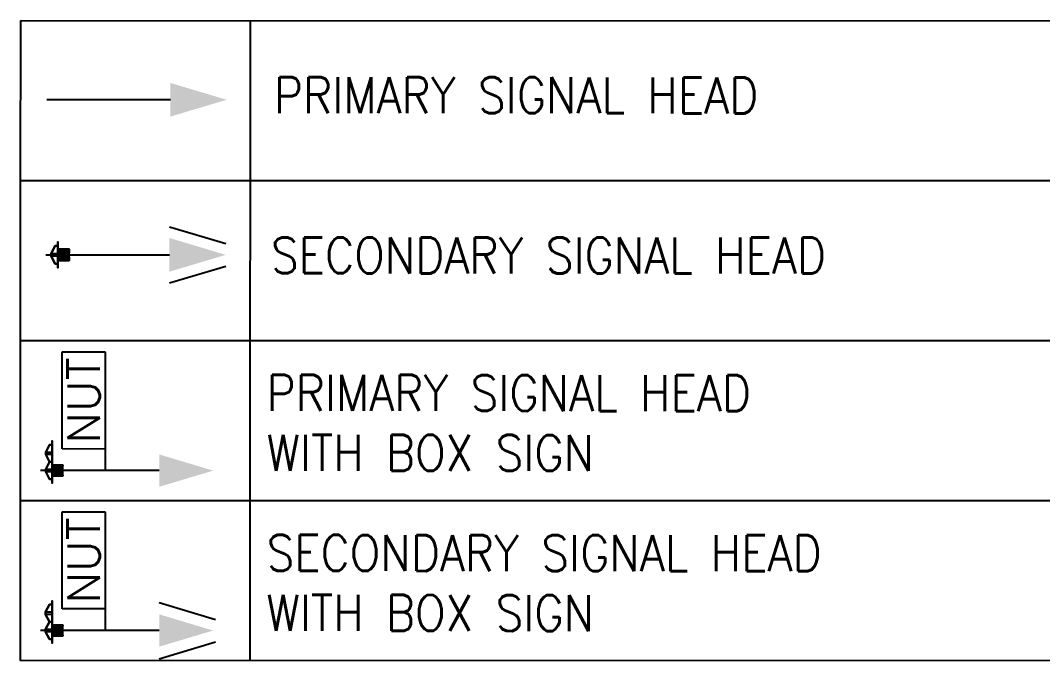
# Model space of a CAD drawing. Extents: x 437024 to 437759, y 437544 to 437864.
# Drawn here: x 437546.96 to 437562.63, y 437657.34 to 437667.15 of the extents above; entities that cross this region are included whole.
import ezdxf
from ezdxf.enums import TextEntityAlignment as Align

# ---------------------------------------------------------------- set-up
doc = ezdxf.new("R2010")
doc.units = 0
doc.layers.get('0').update_dxf_attribs({"color": 222})
doc.layers.add('CH-05-M_Key_Signals', color=7, linetype='Continuous')
doc.layers.add('DATA', color=7, linetype='Continuous')
doc.styles.add('Romans', font='romans.shx', dxfattribs={"width": 0.9})
doc.styles.get("Standard").update_dxf_attribs({"font": 'romans.shx'})

# ---------------------------------------------------------------- blocks, each defined once
blk = doc.blocks.new('HD009P')
at = {"linetype": 'Continuous'}
blk.add_line((0, 2.75), (0, 0), dxfattribs=at)
for p, q in [((-2.75, 0.5), (-2.75, 1.5)), ((-2.75, 1.5), (0, 1.5)), ((-0.5, 1.5), (-0.5, 0.5)), ((-0.5, 0.5), (-2.75, 0.5))]:
    blk.add_line(p, q)
at = {"color": 7, "linetype": 'Continuous', "extrusion": (0, 1, 0), "const_width": 0.15}
blk.add_lwpolyline([(0.475, 2.3, 1), (0.325, 2.3, 1)], format="xyb", close=True, dxfattribs=at)
at = {"color": 1, "linetype": 'Continuous', "extrusion": (0, 1, 0), "const_width": 0.1}
blk.add_lwpolyline([(0.05, 2.94, 1), (-0.05, 2.94, 1)], format="xyb", close=True, dxfattribs=at)
at = {"color": 2, "linetype": 'Continuous', "extrusion": (0, 1, 0), "const_width": 0.1}
blk.add_lwpolyline([(0.05, 2.62, 1), (-0.05, 2.62, 1)], format="xyb", close=True, dxfattribs=at)
at = {"color": 3, "linetype": 'Continuous', "extrusion": (0, 1, 0), "const_width": 0.1}
blk.add_lwpolyline([(0.05, 2.3, 1), (-0.05, 2.3, 1)], format="xyb", close=True, dxfattribs=at)
at = {"linetype": 'Continuous'}
blk.add_solid([(0.375, 2.75), (-0.375, 2.75), (0, 4)], dxfattribs=at)
at = {"color": 7, "linetype": 'Continuous'}
for points in [[(-0.6, 0.27, 2.55), (-0.69, 0.27, 2.64), (-0.69, 0.27, 2.1), (-0.6, 0.27, 2.1)], [(-0.29, 0.27, 2.64), (-0.2, 0.27, 2.55), (-0.6, 0.27, 2.55), (-0.69, 0.27, 2.64)], [(-0.2, 0.27, 3.2), (-0.29, 0.27, 3.2), (-0.29, 0.27, 2.64), (-0.2, 0.27, 2.55)], [(0.29, 0.27, 2.1), (0.2, 0.27, 2.1), (0.2, 0.27, 3.2), (0.29, 0.27, 3.2)]]:
    blk.add_3dface(points, dxfattribs=at)
at = {"linetype": 'Continuous'}
for points in [[(-0.6, 0.21, 2.1), (-0.6, 0.27, 2.1), (-0.6, 0.27, 2.55), (-0.6, 0.21, 2.55)], [(-0.2, 0.27, 2.1), (-0.6, 0.27, 2.1), (-0.6, 0.27, 2.55), (-0.2, 0.27, 2.55)], [(-0.43, 0.12, 2.1), (-0.43, 0.27, 2.1), (-0.6, 0.27, 2.1), (-0.6, 0.21, 2.1)], [(-0.43, 0.12, 2.55), (-0.43, 0.27, 2.55), (-0.6, 0.27, 2.55), (-0.6, 0.21, 2.55)], [(-0.37, 0.27, 2.1), (-0.37, 0.12, 2.1), (-0.43, 0.12, 2.1), (-0.43, 0.27, 2.1)], [(-0.37, 0.27, 2.55), (-0.37, 0.12, 2.55), (-0.43, 0.12, 2.55), (-0.43, 0.27, 2.55)], [(-0.2, 0.21, 2.1), (-0.2, 0.27, 2.1), (-0.37, 0.27, 2.1), (-0.37, 0.12, 2.1)], [(-0.2, 0.21, 2.55), (-0.2, 0.27, 2.55), (-0.37, 0.27, 2.55), (-0.37, 0.12, 2.55)], [(0.2, 0.27, 2.1), (-0.2, 0.27, 2.1), (-0.2, 0.27, 3.2), (0.2, 0.27, 3.2)], [(-0.2, 0.21, 2.1), (-0.2, 0.27, 2.1), (-0.2, 0.27, 3.2), (-0.2, 0.21, 3.2)], [(-0.03, 0.12, 2.1), (-0.03, 0.27, 2.1), (-0.2, 0.27, 2.1), (-0.2, 0.21, 2.1)], [(-0.03, 0.12, 3.2), (-0.03, 0.27, 3.2), (-0.2, 0.27, 3.2), (-0.2, 0.21, 3.2)], [(-0.2, 0.21, 2.1), (-0.2, 0.27, 2.1), (-0.2, 0.27, 2.55), (-0.2, 0.21, 2.55)], [(0.03, 0.27, 2.1), (0.03, 0.12, 2.1), (-0.03, 0.12, 2.1), (-0.03, 0.27, 2.1)], [(0.03, 0.27, 3.2), (0.03, 0.12, 3.2), (-0.03, 0.12, 3.2), (-0.03, 0.27, 3.2)], [(0.2, 0.21, 2.1), (0.2, 0.27, 2.1), (0.03, 0.27, 2.1), (0.03, 0.12, 2.1)], [(0.2, 0.21, 3.2), (0.2, 0.27, 3.2), (0.03, 0.27, 3.2), (0.03, 0.12, 3.2)], [(0.2, 0.21, 2.1), (0.2, 0.27, 2.1), (0.2, 0.27, 3.2), (0.2, 0.21, 3.2)], [(-0.6, 0.21, 2.1), (-0.43, 0.12, 2.1), (-0.43, 0.12, 2.55), (-0.6, 0.21, 2.55)], [(-0.43, 0.12, 2.1), (-0.37, 0.12, 2.1), (-0.37, 0.12, 2.55), (-0.43, 0.12, 2.55)], [(-0.37, 0.12, 2.1), (-0.2, 0.21, 2.1), (-0.2, 0.21, 2.55), (-0.37, 0.12, 2.55)], [(-0.2, 0.21, 2.1), (-0.03, 0.12, 2.1), (-0.03, 0.12, 3.2), (-0.2, 0.21, 3.2)], [(-0.03, 0.12, 2.1), (0.03, 0.12, 2.1), (0.03, 0.12, 3.2), (-0.03, 0.12, 3.2)], [(0.03, 0.12, 2.1), (0.2, 0.21, 2.1), (0.2, 0.21, 3.2), (0.03, 0.12, 3.2)]]:
    blk.add_3dface(points, dxfattribs=at)
at = {"flags": 9}
for tag, p in [('SUPPORT', (0.75, 1.5)), ('BRACKETS', (0.75, 1.25)), ('HEIGHT', (0.75, 1)), ('CABLE', (0.75, 0.75)), ('PHASE', (0.75, 0.5)), ('TYPE', (0.75, 0.25)), ('NUM', (0.75, 0)), ('SITE', (0.75, -0.25)), ('IDENT', (0.75, -0.5))]:
    blk.add_attdef(tag, p, '', height=0.2, dxfattribs=at)
at = {"width": 0.386207}
blk.add_attdef('BOXSIGN1', text='', height=0.75, rotation=180, dxfattribs=at).set_placement((-0.625, 1.375), (-2.625, 1.375), align=Align.FIT)
at = {"linetype": 'Continuous'}
mesh = blk.add_polymesh((13, 3), dxfattribs=at)
for k, corner in enumerate([(0.108, 0.27, 2.877), (0.108, 0.395, 2.877), (0.108, 0.52, 2.877), (0.123, 0.27, 2.918), (0.123, 0.395, 2.918), (0.123, 0.52, 2.918), (0.123, 0.27, 2.962), (0.123, 0.395, 2.962), (0.123, 0.52, 2.962), (0.108, 0.27, 3.002), (0.108, 0.395, 3.002), (0.108, 0.52, 3.002), (0.08, 0.27, 3.036), (0.08, 0.395, 3.036), (0.08, 0.52, 3.036), (0.043, 0.27, 3.057), (0.043, 0.395, 3.057), (0.043, 0.52, 3.057), (0, 0.27, 3.065), (0, 0.395, 3.065), (0, 0.52, 3.065), (-0.043, 0.27, 3.057), (-0.043, 0.395, 3.057), (-0.043, 0.52, 3.057), (-0.08, 0.27, 3.036), (-0.08, 0.395, 3.036), (-0.08, 0.52, 3.036), (-0.108, 0.27, 3.002), (-0.108, 0.395, 3.002), (-0.108, 0.52, 3.002), (-0.123, 0.27, 2.962), (-0.123, 0.395, 2.962), (-0.123, 0.52, 2.962), (-0.123, 0.27, 2.918), (-0.123, 0.395, 2.918), (-0.123, 0.52, 2.918), (-0.108, 0.27, 2.877), (-0.108, 0.395, 2.877), (-0.108, 0.52, 2.877)]):
    mesh.set_mesh_vertex(divmod(k, 3), corner)
mesh = blk.add_polymesh((13, 3), dxfattribs=at)
for k, corner in enumerate([(0.108, 0.27, 2.558), (0.108, 0.395, 2.558), (0.108, 0.52, 2.558), (0.123, 0.27, 2.598), (0.123, 0.395, 2.598), (0.123, 0.52, 2.598), (0.123, 0.27, 2.642), (0.123, 0.395, 2.642), (0.123, 0.52, 2.642), (0.108, 0.27, 2.683), (0.108, 0.395, 2.683), (0.108, 0.52, 2.683), (0.08, 0.27, 2.716), (0.08, 0.395, 2.716), (0.08, 0.52, 2.716), (0.043, 0.27, 2.737), (0.043, 0.395, 2.737), (0.043, 0.52, 2.737), (0, 0.27, 2.745), (0, 0.395, 2.745), (0, 0.52, 2.745), (-0.043, 0.27, 2.737), (-0.043, 0.395, 2.737), (-0.043, 0.52, 2.737), (-0.08, 0.27, 2.716), (-0.08, 0.395, 2.716), (-0.08, 0.52, 2.716), (-0.108, 0.27, 2.683), (-0.108, 0.395, 2.683), (-0.108, 0.52, 2.683), (-0.123, 0.27, 2.642), (-0.123, 0.395, 2.642), (-0.123, 0.52, 2.642), (-0.123, 0.27, 2.598), (-0.123, 0.395, 2.598), (-0.123, 0.52, 2.598), (-0.108, 0.27, 2.558), (-0.108, 0.395, 2.558), (-0.108, 0.52, 2.558)]):
    mesh.set_mesh_vertex(divmod(k, 3), corner)
mesh = blk.add_polymesh((13, 3), dxfattribs=at)
for k, corner in enumerate([(0.108, 0.27, 2.237), (0.108, 0.395, 2.237), (0.108, 0.52, 2.237), (0.123, 0.27, 2.278), (0.123, 0.395, 2.278), (0.123, 0.52, 2.278), (0.123, 0.27, 2.322), (0.123, 0.395, 2.322), (0.123, 0.52, 2.322), (0.108, 0.27, 2.362), (0.108, 0.395, 2.362), (0.108, 0.52, 2.362), (0.08, 0.27, 2.396), (0.08, 0.395, 2.396), (0.08, 0.52, 2.396), (0.043, 0.27, 2.417), (0.043, 0.395, 2.417), (0.043, 0.52, 2.417), (0, 0.27, 2.425), (0, 0.395, 2.425), (0, 0.52, 2.425), (-0.043, 0.27, 2.417), (-0.043, 0.395, 2.417), (-0.043, 0.52, 2.417), (-0.08, 0.27, 2.396), (-0.08, 0.395, 2.396), (-0.08, 0.52, 2.396), (-0.108, 0.27, 2.362), (-0.108, 0.395, 2.362), (-0.108, 0.52, 2.362), (-0.123, 0.27, 2.322), (-0.123, 0.395, 2.322), (-0.123, 0.52, 2.322), (-0.123, 0.27, 2.278), (-0.123, 0.395, 2.278), (-0.123, 0.52, 2.278), (-0.108, 0.27, 2.237), (-0.108, 0.395, 2.237), (-0.108, 0.52, 2.237)]):
    mesh.set_mesh_vertex(divmod(k, 3), corner)
blk = doc.blocks.new('HD001P')
at = {"linetype": 'Continuous'}
blk.add_line((0, 2.75), (0, 0), dxfattribs=at)
blk.add_solid([(0.375, 2.75), (-0.375, 2.75), (0, 4)], dxfattribs=at)
at = {"layer": 'DATA', "flags": 9}
for tag, p in [('SUPPORT', (0.75, 1.5)), ('BRACKETS', (0.75, 1.25)), ('HEIGHT', (0.75, 1)), ('CABLE', (0.75, 0.75)), ('PHASE', (0.75, 0.5)), ('TYPE', (0.75, 0.25)), ('NUM', (0.75, 0)), ('SITE', (0.75, -0.25)), ('IDENT', (0.75, -0.5))]:
    blk.add_attdef(tag, p, '', height=0.2, dxfattribs=at)
blk = doc.blocks.new('HD001S')
at = {"linetype": 'Continuous'}
for p, q in [((-0.625, 2.75), (-0.25, 4)), ((0.625, 2.75), (0.25, 4))]:
    blk.add_line(p, q, dxfattribs=at)
blk.add_line((0, 0), (0, 2.75))
at = {"color": 1, "linetype": 'Continuous', "extrusion": (0, 1, 0), "const_width": 0.1}
blk.add_lwpolyline([(0.05, 2.94, 1), (-0.05, 2.94, 1)], format="xyb", close=True, dxfattribs=at)
at = {"color": 2, "linetype": 'Continuous', "extrusion": (0, 1, 0), "const_width": 0.1}
blk.add_lwpolyline([(0.05, 2.62, 1), (-0.05, 2.62, 1)], format="xyb", close=True, dxfattribs=at)
at = {"color": 3, "linetype": 'Continuous', "extrusion": (0, 1, 0), "const_width": 0.1}
blk.add_lwpolyline([(0.05, 2.3, 1), (-0.05, 2.3, 1)], format="xyb", close=True, dxfattribs=at)
at = {"linetype": 'Continuous'}
blk.add_solid([(0.375, 2.75), (-0.375, 2.75), (0, 4)], dxfattribs=at)
at = {"color": 7, "linetype": 'Continuous'}
for points in [[(-0.2, 0.27, 2.1), (-0.29, 0.27, 2.1), (-0.29, 0.27, 3.2), (-0.2, 0.27, 3.2)], [(0.29, 0.27, 2.1), (0.2, 0.27, 2.1), (0.2, 0.27, 3.2), (0.29, 0.27, 3.2)]]:
    blk.add_3dface(points, dxfattribs=at)
at = {"linetype": 'Continuous'}
for points in [[(0.2, 0.27, 2.1), (-0.2, 0.27, 2.1), (-0.2, 0.27, 3.2), (0.2, 0.27, 3.2)], [(-0.2, 0.21, 2.1), (-0.2, 0.27, 2.1), (-0.2, 0.27, 3.2), (-0.2, 0.21, 3.2)], [(-0.03, 0.12, 2.1), (-0.03, 0.27, 2.1), (-0.2, 0.27, 2.1), (-0.2, 0.21, 2.1)], [(-0.03, 0.12, 3.2), (-0.03, 0.27, 3.2), (-0.2, 0.27, 3.2), (-0.2, 0.21, 3.2)], [(0.03, 0.27, 2.1), (0.03, 0.12, 2.1), (-0.03, 0.12, 2.1), (-0.03, 0.27, 2.1)], [(0.03, 0.27, 3.2), (0.03, 0.12, 3.2), (-0.03, 0.12, 3.2), (-0.03, 0.27, 3.2)], [(0.2, 0.21, 2.1), (0.2, 0.27, 2.1), (0.03, 0.27, 2.1), (0.03, 0.12, 2.1)], [(0.2, 0.21, 3.2), (0.2, 0.27, 3.2), (0.03, 0.27, 3.2), (0.03, 0.12, 3.2)], [(0.2, 0.21, 2.1), (0.2, 0.27, 2.1), (0.2, 0.27, 3.2), (0.2, 0.21, 3.2)], [(-0.2, 0.21, 2.1), (-0.03, 0.12, 2.1), (-0.03, 0.12, 3.2), (-0.2, 0.21, 3.2)], [(-0.03, 0.12, 2.1), (0.03, 0.12, 2.1), (0.03, 0.12, 3.2), (-0.03, 0.12, 3.2)], [(0.03, 0.12, 2.1), (0.2, 0.21, 2.1), (0.2, 0.21, 3.2), (0.03, 0.12, 3.2)]]:
    blk.add_3dface(points, dxfattribs=at)
at = {"flags": 9}
for tag, p in [('SUPPORT', (1, 1.5)), ('BRACKETS', (1, 1.25)), ('HEIGHT', (1, 1)), ('CABLE', (1, 0.75)), ('PHASE', (1, 0.5)), ('TYPE', (1, 0.25)), ('NUM', (1, 0)), ('SITE', (1, -0.25)), ('IDENT', (1, -0.5))]:
    blk.add_attdef(tag, p, '', height=0.2, dxfattribs=at)
at = {"linetype": 'Continuous'}
mesh = blk.add_polymesh((13, 3), dxfattribs=at)
for k, corner in enumerate([(0.043, 0.27, 2.823), (0.043, 0.395, 2.823), (0.043, 0.52, 2.823), (0.091, 0.27, 2.854), (0.091, 0.395, 2.854), (0.091, 0.52, 2.854), (0.12, 0.27, 2.904), (0.12, 0.395, 2.904), (0.12, 0.52, 2.904), (0.123, 0.27, 2.962), (0.123, 0.395, 2.962), (0.123, 0.52, 2.962), (0.1, 0.27, 3.015), (0.1, 0.395, 3.015), (0.1, 0.52, 3.015), (0.056, 0.27, 3.052), (0.056, 0.395, 3.052), (0.056, 0.52, 3.052), (0, 0.27, 3.065), (0, 0.395, 3.065), (0, 0.52, 3.065), (-0.056, 0.27, 3.052), (-0.056, 0.395, 3.052), (-0.056, 0.52, 3.052), (-0.1, 0.27, 3.015), (-0.1, 0.395, 3.015), (-0.1, 0.52, 3.015), (-0.123, 0.27, 2.962), (-0.123, 0.395, 2.962), (-0.123, 0.52, 2.962), (-0.12, 0.27, 2.904), (-0.12, 0.395, 2.904), (-0.12, 0.52, 2.904), (-0.091, 0.27, 2.854), (-0.091, 0.395, 2.854), (-0.091, 0.52, 2.854), (-0.043, 0.27, 2.823), (-0.043, 0.395, 2.823), (-0.043, 0.52, 2.823)]):
    mesh.set_mesh_vertex(divmod(k, 3), corner)
mesh = blk.add_polymesh((13, 3), dxfattribs=at)
for k, corner in enumerate([(0.043, 0.27, 2.503), (0.043, 0.395, 2.503), (0.043, 0.52, 2.503), (0.091, 0.27, 2.534), (0.091, 0.395, 2.534), (0.091, 0.52, 2.534), (0.12, 0.27, 2.584), (0.12, 0.395, 2.584), (0.12, 0.52, 2.584), (0.123, 0.27, 2.642), (0.123, 0.395, 2.642), (0.123, 0.52, 2.642), (0.1, 0.27, 2.695), (0.1, 0.395, 2.695), (0.1, 0.52, 2.695), (0.056, 0.27, 2.732), (0.056, 0.395, 2.732), (0.056, 0.52, 2.732), (0, 0.27, 2.745), (0, 0.395, 2.745), (0, 0.52, 2.745), (-0.056, 0.27, 2.732), (-0.056, 0.395, 2.732), (-0.056, 0.52, 2.732), (-0.1, 0.27, 2.695), (-0.1, 0.395, 2.695), (-0.1, 0.52, 2.695), (-0.123, 0.27, 2.642), (-0.123, 0.395, 2.642), (-0.123, 0.52, 2.642), (-0.12, 0.27, 2.584), (-0.12, 0.395, 2.584), (-0.12, 0.52, 2.584), (-0.091, 0.27, 2.534), (-0.091, 0.395, 2.534), (-0.091, 0.52, 2.534), (-0.043, 0.27, 2.503), (-0.043, 0.395, 2.503), (-0.043, 0.52, 2.503)]):
    mesh.set_mesh_vertex(divmod(k, 3), corner)
mesh = blk.add_polymesh((13, 3), dxfattribs=at)
for k, corner in enumerate([(0.043, 0.27, 2.183), (0.043, 0.395, 2.183), (0.043, 0.52, 2.183), (0.091, 0.27, 2.214), (0.091, 0.395, 2.214), (0.091, 0.52, 2.214), (0.12, 0.27, 2.264), (0.12, 0.395, 2.264), (0.12, 0.52, 2.264), (0.123, 0.27, 2.322), (0.123, 0.395, 2.322), (0.123, 0.52, 2.322), (0.1, 0.27, 2.375), (0.1, 0.395, 2.375), (0.1, 0.52, 2.375), (0.056, 0.27, 2.412), (0.056, 0.395, 2.412), (0.056, 0.52, 2.412), (0, 0.27, 2.425), (0, 0.395, 2.425), (0, 0.52, 2.425), (-0.056, 0.27, 2.412), (-0.056, 0.395, 2.412), (-0.056, 0.52, 2.412), (-0.1, 0.27, 2.375), (-0.1, 0.395, 2.375), (-0.1, 0.52, 2.375), (-0.123, 0.27, 2.322), (-0.123, 0.395, 2.322), (-0.123, 0.52, 2.322), (-0.12, 0.27, 2.264), (-0.12, 0.395, 2.264), (-0.12, 0.52, 2.264), (-0.091, 0.27, 2.214), (-0.091, 0.395, 2.214), (-0.091, 0.52, 2.214), (-0.043, 0.27, 2.183), (-0.043, 0.395, 2.183), (-0.043, 0.52, 2.183)]):
    mesh.set_mesh_vertex(divmod(k, 3), corner)
blk = doc.blocks.new('HD009S')
for p, q in [((-0.65, 2.75), (-0.259, 4.052)), ((0.652, 2.75), (0.262, 4.052)), ((-2.75, 0.5), (-2.75, 1.5)), ((-2.75, 1.5), (0, 1.5)), ((-0.5, 1.5), (-0.5, 0.5)), ((-0.5, 0.5), (-2.75, 0.5))]:
    blk.add_line(p, q)
at = {"linetype": 'Continuous'}
blk.add_line((0, 2.75), (0, 0), dxfattribs=at)
at = {"color": 7, "linetype": 'Continuous', "extrusion": (0, 1, 0), "const_width": 0.15}
blk.add_lwpolyline([(0.475, 2.3, 1), (0.325, 2.3, 1)], format="xyb", close=True, dxfattribs=at)
at = {"color": 1, "linetype": 'Continuous', "extrusion": (0, 1, 0), "const_width": 0.1}
blk.add_lwpolyline([(0.05, 2.94, 1), (-0.05, 2.94, 1)], format="xyb", close=True, dxfattribs=at)
at = {"color": 2, "linetype": 'Continuous', "extrusion": (0, 1, 0), "const_width": 0.1}
blk.add_lwpolyline([(0.05, 2.62, 1), (-0.05, 2.62, 1)], format="xyb", close=True, dxfattribs=at)
at = {"color": 3, "linetype": 'Continuous', "extrusion": (0, 1, 0), "const_width": 0.1}
blk.add_lwpolyline([(0.05, 2.3, 1), (-0.05, 2.3, 1)], format="xyb", close=True, dxfattribs=at)
at = {"linetype": 'Continuous'}
blk.add_solid([(0.375, 2.75), (-0.375, 2.75), (0, 4)], dxfattribs=at)
at = {"color": 7, "linetype": 'Continuous'}
for points in [[(-0.6, 0.27, 2.55), (-0.69, 0.27, 2.64), (-0.69, 0.27, 2.1), (-0.6, 0.27, 2.1)], [(-0.29, 0.27, 2.64), (-0.2, 0.27, 2.55), (-0.6, 0.27, 2.55), (-0.69, 0.27, 2.64)], [(-0.2, 0.27, 3.2), (-0.29, 0.27, 3.2), (-0.29, 0.27, 2.64), (-0.2, 0.27, 2.55)], [(0.29, 0.27, 2.1), (0.2, 0.27, 2.1), (0.2, 0.27, 3.2), (0.29, 0.27, 3.2)]]:
    blk.add_3dface(points, dxfattribs=at)
at = {"linetype": 'Continuous'}
for points in [[(-0.6, 0.21, 2.1), (-0.6, 0.27, 2.1), (-0.6, 0.27, 2.55), (-0.6, 0.21, 2.55)], [(-0.2, 0.27, 2.1), (-0.6, 0.27, 2.1), (-0.6, 0.27, 2.55), (-0.2, 0.27, 2.55)], [(-0.43, 0.12, 2.1), (-0.43, 0.27, 2.1), (-0.6, 0.27, 2.1), (-0.6, 0.21, 2.1)], [(-0.43, 0.12, 2.55), (-0.43, 0.27, 2.55), (-0.6, 0.27, 2.55), (-0.6, 0.21, 2.55)], [(-0.37, 0.27, 2.1), (-0.37, 0.12, 2.1), (-0.43, 0.12, 2.1), (-0.43, 0.27, 2.1)], [(-0.37, 0.27, 2.55), (-0.37, 0.12, 2.55), (-0.43, 0.12, 2.55), (-0.43, 0.27, 2.55)], [(-0.2, 0.21, 2.1), (-0.2, 0.27, 2.1), (-0.37, 0.27, 2.1), (-0.37, 0.12, 2.1)], [(-0.2, 0.21, 2.55), (-0.2, 0.27, 2.55), (-0.37, 0.27, 2.55), (-0.37, 0.12, 2.55)], [(0.2, 0.27, 2.1), (-0.2, 0.27, 2.1), (-0.2, 0.27, 3.2), (0.2, 0.27, 3.2)], [(-0.2, 0.21, 2.1), (-0.2, 0.27, 2.1), (-0.2, 0.27, 3.2), (-0.2, 0.21, 3.2)], [(-0.03, 0.12, 2.1), (-0.03, 0.27, 2.1), (-0.2, 0.27, 2.1), (-0.2, 0.21, 2.1)], [(-0.03, 0.12, 3.2), (-0.03, 0.27, 3.2), (-0.2, 0.27, 3.2), (-0.2, 0.21, 3.2)], [(-0.2, 0.21, 2.1), (-0.2, 0.27, 2.1), (-0.2, 0.27, 2.55), (-0.2, 0.21, 2.55)], [(0.03, 0.27, 2.1), (0.03, 0.12, 2.1), (-0.03, 0.12, 2.1), (-0.03, 0.27, 2.1)], [(0.03, 0.27, 3.2), (0.03, 0.12, 3.2), (-0.03, 0.12, 3.2), (-0.03, 0.27, 3.2)], [(0.2, 0.21, 2.1), (0.2, 0.27, 2.1), (0.03, 0.27, 2.1), (0.03, 0.12, 2.1)], [(0.2, 0.21, 3.2), (0.2, 0.27, 3.2), (0.03, 0.27, 3.2), (0.03, 0.12, 3.2)], [(0.2, 0.21, 2.1), (0.2, 0.27, 2.1), (0.2, 0.27, 3.2), (0.2, 0.21, 3.2)], [(-0.6, 0.21, 2.1), (-0.43, 0.12, 2.1), (-0.43, 0.12, 2.55), (-0.6, 0.21, 2.55)], [(-0.43, 0.12, 2.1), (-0.37, 0.12, 2.1), (-0.37, 0.12, 2.55), (-0.43, 0.12, 2.55)], [(-0.37, 0.12, 2.1), (-0.2, 0.21, 2.1), (-0.2, 0.21, 2.55), (-0.37, 0.12, 2.55)], [(-0.2, 0.21, 2.1), (-0.03, 0.12, 2.1), (-0.03, 0.12, 3.2), (-0.2, 0.21, 3.2)], [(-0.03, 0.12, 2.1), (0.03, 0.12, 2.1), (0.03, 0.12, 3.2), (-0.03, 0.12, 3.2)], [(0.03, 0.12, 2.1), (0.2, 0.21, 2.1), (0.2, 0.21, 3.2), (0.03, 0.12, 3.2)]]:
    blk.add_3dface(points, dxfattribs=at)
at = {"flags": 9}
for tag, p in [('SUPPORT', (0.75, 1.5)), ('BRACKETS', (0.75, 1.25)), ('HEIGHT', (0.75, 1)), ('CABLE', (0.75, 0.75)), ('PHASE', (0.75, 0.5)), ('TYPE', (0.75, 0.25)), ('NUM', (0.75, 0)), ('SITE', (0.75, -0.25)), ('IDENT', (0.75, -0.5))]:
    blk.add_attdef(tag, p, '', height=0.2, dxfattribs=at)
at = {"width": 0.386207}
blk.add_attdef('BOXSIGN1', text='', height=0.75, rotation=180, dxfattribs=at).set_placement((-0.625, 1.375), (-2.625, 1.375), align=Align.FIT)
at = {"linetype": 'Continuous'}
mesh = blk.add_polymesh((13, 3), dxfattribs=at)
for k, corner in enumerate([(0.108, 0.27, 2.877), (0.108, 0.395, 2.877), (0.108, 0.52, 2.877), (0.123, 0.27, 2.918), (0.123, 0.395, 2.918), (0.123, 0.52, 2.918), (0.123, 0.27, 2.962), (0.123, 0.395, 2.962), (0.123, 0.52, 2.962), (0.108, 0.27, 3.002), (0.108, 0.395, 3.002), (0.108, 0.52, 3.002), (0.08, 0.27, 3.036), (0.08, 0.395, 3.036), (0.08, 0.52, 3.036), (0.043, 0.27, 3.057), (0.043, 0.395, 3.057), (0.043, 0.52, 3.057), (0, 0.27, 3.065), (0, 0.395, 3.065), (0, 0.52, 3.065), (-0.043, 0.27, 3.057), (-0.043, 0.395, 3.057), (-0.043, 0.52, 3.057), (-0.08, 0.27, 3.036), (-0.08, 0.395, 3.036), (-0.08, 0.52, 3.036), (-0.108, 0.27, 3.002), (-0.108, 0.395, 3.002), (-0.108, 0.52, 3.002), (-0.123, 0.27, 2.962), (-0.123, 0.395, 2.962), (-0.123, 0.52, 2.962), (-0.123, 0.27, 2.918), (-0.123, 0.395, 2.918), (-0.123, 0.52, 2.918), (-0.108, 0.27, 2.877), (-0.108, 0.395, 2.877), (-0.108, 0.52, 2.877)]):
    mesh.set_mesh_vertex(divmod(k, 3), corner)
mesh = blk.add_polymesh((13, 3), dxfattribs=at)
for k, corner in enumerate([(0.108, 0.27, 2.558), (0.108, 0.395, 2.558), (0.108, 0.52, 2.558), (0.123, 0.27, 2.598), (0.123, 0.395, 2.598), (0.123, 0.52, 2.598), (0.123, 0.27, 2.642), (0.123, 0.395, 2.642), (0.123, 0.52, 2.642), (0.108, 0.27, 2.683), (0.108, 0.395, 2.683), (0.108, 0.52, 2.683), (0.08, 0.27, 2.716), (0.08, 0.395, 2.716), (0.08, 0.52, 2.716), (0.043, 0.27, 2.737), (0.043, 0.395, 2.737), (0.043, 0.52, 2.737), (0, 0.27, 2.745), (0, 0.395, 2.745), (0, 0.52, 2.745), (-0.043, 0.27, 2.737), (-0.043, 0.395, 2.737), (-0.043, 0.52, 2.737), (-0.08, 0.27, 2.716), (-0.08, 0.395, 2.716), (-0.08, 0.52, 2.716), (-0.108, 0.27, 2.683), (-0.108, 0.395, 2.683), (-0.108, 0.52, 2.683), (-0.123, 0.27, 2.642), (-0.123, 0.395, 2.642), (-0.123, 0.52, 2.642), (-0.123, 0.27, 2.598), (-0.123, 0.395, 2.598), (-0.123, 0.52, 2.598), (-0.108, 0.27, 2.558), (-0.108, 0.395, 2.558), (-0.108, 0.52, 2.558)]):
    mesh.set_mesh_vertex(divmod(k, 3), corner)
mesh = blk.add_polymesh((13, 3), dxfattribs=at)
for k, corner in enumerate([(0.108, 0.27, 2.237), (0.108, 0.395, 2.237), (0.108, 0.52, 2.237), (0.123, 0.27, 2.278), (0.123, 0.395, 2.278), (0.123, 0.52, 2.278), (0.123, 0.27, 2.322), (0.123, 0.395, 2.322), (0.123, 0.52, 2.322), (0.108, 0.27, 2.362), (0.108, 0.395, 2.362), (0.108, 0.52, 2.362), (0.08, 0.27, 2.396), (0.08, 0.395, 2.396), (0.08, 0.52, 2.396), (0.043, 0.27, 2.417), (0.043, 0.395, 2.417), (0.043, 0.52, 2.417), (0, 0.27, 2.425), (0, 0.395, 2.425), (0, 0.52, 2.425), (-0.043, 0.27, 2.417), (-0.043, 0.395, 2.417), (-0.043, 0.52, 2.417), (-0.08, 0.27, 2.396), (-0.08, 0.395, 2.396), (-0.08, 0.52, 2.396), (-0.108, 0.27, 2.362), (-0.108, 0.395, 2.362), (-0.108, 0.52, 2.362), (-0.123, 0.27, 2.322), (-0.123, 0.395, 2.322), (-0.123, 0.52, 2.322), (-0.123, 0.27, 2.278), (-0.123, 0.395, 2.278), (-0.123, 0.52, 2.278), (-0.108, 0.27, 2.237), (-0.108, 0.395, 2.237), (-0.108, 0.52, 2.237)]):
    mesh.set_mesh_vertex(divmod(k, 3), corner)

msp = doc.modelspace()

# ---------------------------------------------------------------- linework, layer by layer
at = {"layer": 'CH-05-M_Key_Signals'}
for p, q in [((437550.479, 437667.132), (437550.479, 437664.693)), ((437550.479, 437664.693), (437550.478, 437662.238)), ((437550.478, 437662.238), (437550.477, 437659.784)), ((437550.477, 437659.784), (437550.476, 437657.33))]:
    msp.add_line(p, q, dxfattribs=at)
for points in [[(437546.961, 437667.148), (437578.961, 437667.138), (437578.96, 437664.684), (437546.96, 437664.694)], [(437546.96, 437664.694), (437578.96, 437664.684), (437578.959, 437662.23), (437546.959, 437662.24)], [(437546.959, 437662.24), (437578.959, 437662.23), (437578.958, 437659.775), (437546.958, 437659.785)], [(437546.958, 437659.785), (437578.958, 437659.775), (437578.958, 437657.321), (437546.958, 437657.331)]]:
    msp.add_lwpolyline(points, close=True, dxfattribs=at)

# ---------------------------------------------------------------- block references
at = {"layer": 'CH-05-M_Key_Signals', "xscale": 0.6898659920973355, "yscale": 0.6898659920973355, "zscale": 0.6898659920973355, "rotation": 269.982298772034}
for name, p in [('HD001P', (437547.36, 437665.932)), ('HD001S', (437547.346, 437663.553))]:
    msp.add_blockref(name, p, dxfattribs=at)
at = {"layer": 'CH-05-M_Key_Signals'}
ref = msp.add_blockref('HD009P', (437547.265, 437660.243), dxfattribs=dict(at, xscale=0.6622713524134423, yscale=0.6622713524134423, zscale=0.6622713524134423, rotation=269.9822987720338))
ref.add_attrib('BOXSIGN1', 'NUT', dxfattribs={"layer": '0', "height": 0.4967, "rotation": 89.9823, "width": 0.949153}).set_placement((437548.175, 437660.657), (437548.176, 437661.981), align=Align.FIT)
ref = msp.add_blockref('HD009S', (437547.264, 437657.789), dxfattribs=dict(at, xscale=0.662271352413442, yscale=0.662271352413442, zscale=0.662271352413442, rotation=270))
ref.add_attrib('BOXSIGN1', 'NUT', dxfattribs={"layer": '0', "height": 0.4967, "rotation": 90, "width": 0.949153}).set_placement((437548.175, 437658.203), (437548.175, 437659.527), align=Align.FIT)

# ---------------------------------------------------------------- texts
at = {"layer": 'CH-05-M_Key_Signals', "char_height": 0.55189, "attachment_point": 1, "rotation": 359.9823, "style": 'Romans'}
for s, insert, width in [('PRIMARY SIGNAL HEAD', (437550.846, 437666.277), 12.12963), ('SECONDARY SIGNAL HEAD', (437550.8, 437663.821), 12.17491), ('PRIMARY SIGNAL HEAD WITH BOX SIGN', (437550.733, 437661.71), 9.82614), ('SECONDARY SIGNAL HEAD WITH BOX SIGN', (437550.732, 437659.255), 9.82614)]:
    msp.add_mtext(s, dxfattribs=dict(at, insert=insert, width=width))

doc.saveas('drawing.dxf')
